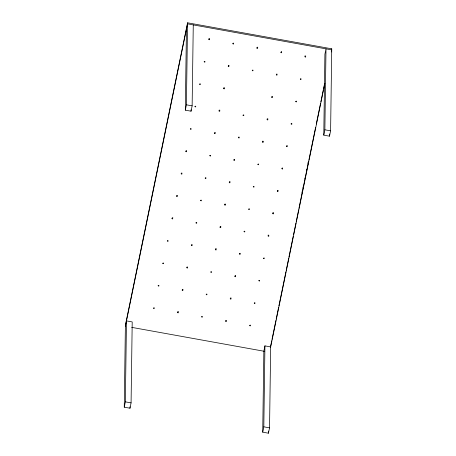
<?xml version="1.0" encoding="UTF-8"?>
<svg xmlns="http://www.w3.org/2000/svg" width="456" height="456" viewBox="0 0 456 456"><rect width="100%" height="100%" fill="white"/><g stroke="black" fill="none" stroke-linecap="round" stroke-linejoin="round"><path stroke-width="0.68" d="M124.254 407.179L125.354 401.844L126.483 320.887L132.211 321.919L131.077 402.876L129.983 408.211L124.254 407.179L125.4 325.162L187.558 22.8L331.746 48.82L330.6 130.838L329.5 136.173L323.777 135.141L324.906 54.184L326.006 48.849L324.872 129.806L323.777 135.141M129.983 408.211L130 406.792M193.27 24.898L192.136 105.849L191.041 111.19L185.313 110.158L186.447 29.201M185.313 110.158L186.413 104.817L187.558 22.8M191.041 111.19L191.058 109.771M262.719 432.168L263.847 351.211L264.942 345.87L270.67 346.908L269.542 427.865L268.441 433.2L262.719 432.168L263.813 426.827L264.942 345.87M268.441 433.2L268.476 431.068M302.094 192.916L302.111 191.64M303.063 188.356L303.08 186.937M304.42 181.744L304.437 180.547M306.7 170.658L306.717 169.244M308.056 164.052L308.079 162.33M310.337 152.965L310.354 151.552M329.5 136.173L329.534 134.047M125.383 326.222L187.541 23.86L331.729 49.881L331.301 51.973M304.83 178.427L304.916 178.005M270.59 346.303L271.736 340.735M272.021 339.338L275.891 320.528M276.176 319.137L278.61 307.293M278.895 305.896L285.918 271.759M286.203 270.368L288.637 258.524M288.922 257.127L293.219 236.231M293.504 234.834L295.938 222.99M296.229 221.599L298.663 209.754M298.948 208.363L308.678 160.888M308.957 159.685L313.272 138.692M313.557 137.302L315.563 127.543M316.276 124.06L320.574 103.159M320.859 101.768L323.293 89.923M323.583 88.532L324.296 85.05M331.318 50.907L331.746 48.82M270.579 347.369L324.854 83.323M216.361 248.765L215.454 248.754M257.8 47.19L257.013 47.338M215.335 132.468L214.565 132.593M172.87 217.751L172.168 217.882M220.915 226.45L220.111 226.444M178.484 311.676L177.646 311.665M219.883 110.152L219.119 110.147M273.583 212.73L272.779 212.718M177.412 195.43L176.717 195.447M263.317 141.252L262.542 141.16M225.498 204.077L224.757 204.094M183.027 289.355L182.286 289.321M231.112 298.007L230.348 297.996M224.437 87.803L223.748 87.774M272.5 96.478L271.833 96.467M230.08 181.705L229.385 181.722M278.143 190.38L277.447 190.397M305.742 56.02L304.973 55.883M181.961 173.075L181.351 173.069M267.9 118.873L267.165 118.794M187.581 267.005L186.966 266.994M235.666 275.658L235 275.646M229.015 65.43L228.427 65.442M277.077 74.1L276.467 74.094M282.691 168.025L282.11 168.042M186.51 150.719L186.042 150.725M234.601 159.372L234.076 159.383M226.404 320.488L225.726 320.368M209.532 38.731L208.865 38.56M192.096 244.655L191.628 244.638M268.795 235.267L268.139 235.057M240.187 253.314L239.719 253.325M281.597 51.756L281.158 51.75M233.466 43.109L233.158 43.103M287.177 145.692L286.801 145.692M239.081 137.034L238.773 137.028M186.413 104.817L192.136 105.849M324.872 129.806L330.6 130.838M131.687 327.362L264.674 351.359M125.354 401.844L131.077 402.876M263.813 426.827L269.542 427.865M153.53 308.142C154.573 309.709 154.63 306.563 153.53 308.142M158.135 285.747C159.07 287.326 159.389 284.225 158.141 285.712M162.741 263.346C163.915 264.845 163.704 261.807 162.741 263.317M167.346 240.95C168.469 242.478 168.401 239.383 167.346 240.95M171.946 218.555C172.881 220.14 173.2 217.027 171.952 218.521M176.552 196.154C177.663 197.682 177.618 194.604 176.557 196.126M177.561 312.48C178.644 314.036 178.604 310.906 177.561 312.48M181.157 173.759C182.161 175.326 182.326 172.248 181.157 173.759M182.166 290.079C183.295 291.606 183.147 288.591 182.172 290.05M185.763 151.363C186.715 152.948 186.931 149.876 185.763 151.329M186.772 267.683C187.684 269.268 188.06 266.173 186.772 267.649M190.363 128.962C191.4 130.519 191.491 127.458 190.369 128.934M191.377 245.288C192.398 246.856 192.489 243.749 191.377 245.288M194.968 106.567C196.154 108.089 195.892 104.994 194.968 106.567M195.977 222.887C197.077 224.415 197.066 221.359 195.983 222.859M199.574 84.172C200.589 85.722 200.737 82.673 199.574 84.138M200.583 200.492C201.791 201.991 201.512 198.907 200.583 200.492M204.18 61.771C205.063 63.361 205.474 60.283 204.18 61.742M201.598 316.817C202.601 318.402 202.732 315.244 201.598 316.817M205.189 178.096C206.289 179.63 206.3 176.495 205.189 178.096M208.78 39.376C209.988 40.903 209.657 37.791 208.78 39.376M206.197 294.416C207.235 295.984 207.292 292.866 206.203 294.388M209.794 155.695C210.866 157.229 210.917 154.168 209.794 155.695M210.803 272.021C211.795 273.594 211.92 270.528 210.803 272.021M214.394 133.3C215.466 134.833 215.511 131.755 214.394 133.3M215.409 249.626C216.412 251.165 216.549 248.167 215.414 249.557M219 110.905C220.123 112.438 220.054 109.315 219 110.905M220.014 227.225C220.869 228.821 221.314 225.783 220.014 227.191M223.605 88.504C224.677 90.026 224.745 86.976 223.611 88.475M224.614 204.829C225.703 206.374 225.663 203.313 224.614 204.829M228.211 66.109C229.328 67.653 229.22 64.518 228.211 66.109M225.629 321.149C226.792 322.683 226.512 319.616 225.629 321.121M229.22 182.434C230.217 183.973 230.383 180.975 229.225 182.366M232.816 43.713C233.911 45.235 233.82 42.231 232.822 43.645M230.229 298.754C231.135 300.356 231.488 297.249 230.234 298.72M233.825 160.033C234.777 161.612 235.045 158.534 233.825 159.999M234.834 276.359C235.82 277.926 236.065 274.803 234.834 276.359M238.431 137.638C239.634 139.154 239.309 136.076 238.431 137.638M239.44 253.958C240.608 255.457 240.415 252.407 239.44 253.929M243.031 115.237C244.04 116.793 244.211 113.732 243.037 115.208M244.045 231.562C245.117 233.101 245.117 230.029 244.045 231.528M248.645 209.167C249.677 210.723 249.837 207.588 248.645 209.167M252.242 70.446C253.342 71.991 253.308 68.873 252.242 70.446M249.66 325.487C250.652 327.055 250.857 323.971 249.66 325.453M253.251 186.766C254.3 188.294 254.437 185.244 253.257 186.738M256.848 48.045C258.005 49.573 257.765 46.518 256.848 48.017M254.26 303.092C255.36 304.637 255.263 301.547 254.26 303.092M257.857 164.371C259.008 165.887 258.814 162.843 257.857 164.337M258.865 280.691C259.954 282.253 259.903 279.146 258.865 280.691M262.462 141.976C263.482 143.532 263.636 140.431 262.462 141.976M263.471 258.295C264.4 259.88 264.736 256.791 263.471 258.261M267.062 119.575C268.134 121.114 268.168 118.07 267.068 119.546M268.077 235.9C269.194 237.445 269.08 234.321 268.077 235.9M271.668 97.179C272.773 98.718 272.659 95.64 271.668 97.179M272.677 213.499C273.646 215.084 273.913 211.954 272.677 213.499M276.273 74.784C277.299 76.346 277.396 73.273 276.273 74.784M277.282 191.104C278.28 192.649 278.479 189.633 277.288 191.07M280.879 52.383C281.899 53.945 282.007 50.872 280.879 52.354M281.888 168.709C283.096 170.225 282.743 167.135 281.888 168.709M286.493 146.308C287.536 147.835 287.599 144.843 286.499 146.245M291.093 123.912C292.108 125.468 292.296 122.368 291.099 123.878M295.699 101.517C296.668 103.079 296.976 99.978 295.699 101.517M300.304 79.116C301.467 80.615 301.262 77.6 300.31 79.053M304.91 56.721C305.748 58.317 306.238 55.279 304.91 56.686"/></g></svg>
